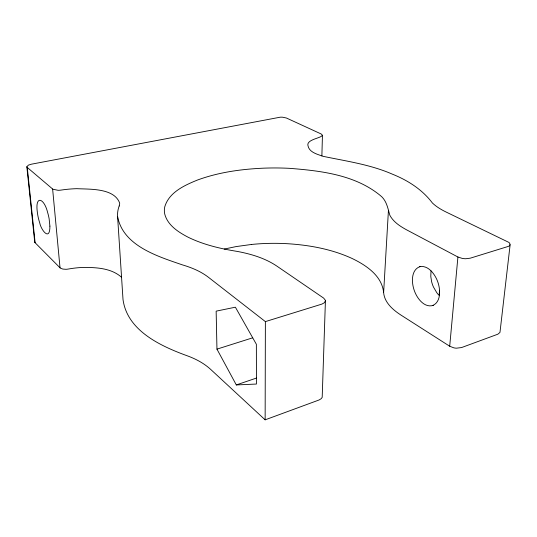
<?xml version="1.0" encoding="UTF-8"?>
<svg xmlns="http://www.w3.org/2000/svg" width="537" height="537" viewBox="0 0 537 537"><rect width="100%" height="100%" fill="white"/><g stroke="black" fill="none" stroke-linecap="round" stroke-linejoin="round"><path stroke-width="0.81" d="M34.71 241.952L26.85 166.765L28.401 165.121L31.495 164.174L280.193 117.2A19.721 19.721 0 0 1 282.61 117.214L286.396 118.006L321.28 134.028C326.516 137.855 306.009 138.465 307.956 145.628C309.164 152.441 317.555 154.314 323.113 156.321C346.519 161.221 370.51 164.55 392.607 174.263C407.999 180.432 422.364 189.662 432.406 202.999C436.406 206.826 441.239 209.652 446.187 212.075L507.606 241.784C510.546 242.382 510.949 246.288 507.666 246.604L470.298 258.169L465.814 258.74A21.071 21.071 0 0 1 462.216 258.398L457.913 257.001L406.529 229.802C400.058 226.265 393.406 221.969 389.849 215.277C387.754 208.108 386.573 200.167 380.042 195.3C354.856 174.753 320.643 170.753 289.315 168.323A289.758 289.758 0 0 0 263.513 168.175C241.1 169.155 218.539 172.283 197.401 180.063C184.493 185.325 169.048 192.28 164.765 206.805A16.822 16.822 0 0 0 164.745 214.095C167.685 225.345 178.385 232.125 188.057 237.186C203.53 244.765 220.465 248.705 237.388 251.437C251.128 254.028 264.916 258.116 276.636 265.949L323.663 298.109L325.368 300.27A2.135 2.135 0 0 1 325.422 300.794L322.193 397.353L321.166 398.709L319.072 399.978L265.144 419.833L265.379 321.609L208.343 277.206C200.67 271.306 191.581 267.58 182.358 264.862C157.878 256.411 122.859 245.886 117.576 216.391A24.977 24.977 0 0 1 119.194 205.993M321.878 155.952L322.448 135.217M510.143 244.59L500.021 331.98A1.873 1.873 0 0 1 499.887 332.497L497.859 334.195L461.545 347.567L456.376 348.184A16.976 16.976 0 0 1 453.792 347.828L449.697 346.224L400.797 314.977C392.916 309.822 384.512 302.626 383.626 292.605L388.432 210.417M439.185 294.518L439.548 290.295M325.422 300.794L324.341 302.761L321.885 304.103L265.379 321.609M449.697 346.224L457.913 257.001M431.03 270.876L430.781 276.441L431.634 281.764A32.052 32.052 0 0 0 433.466 287.026L436.769 292.672A23.937 23.937 0 0 0 439.367 295.618M432.641 305.566C440.3 302.297 440.427 292.081 438.736 285.134A33.307 33.307 0 0 0 436.574 278.951C433.742 273.058 428.593 266.345 421.391 266.446A7.84 7.84 0 0 0 419.605 266.768C411.671 269.93 411.597 280.529 413.389 287.55A33.354 33.354 0 0 0 415.229 292.887C418.182 299.68 425.089 308.157 433.419 305.305M236.314 384.935L256.444 384.042L256.364 344.271L235.387 307.198L216.149 311.151L216.955 349.137L236.314 384.935L256.438 378.068M216.955 349.137L252.705 337.807M419.605 266.768L420.39 266.533M224.285 249.061L236.085 246.584L251.491 244.463M121.563 277.28C111.34 268.111 96.385 267.392 83.342 267.426A103.252 103.252 0 0 0 70.797 268.628L68.394 269.03A16.828 16.828 0 0 1 65.923 269.299L62.816 269.071L60.272 268.057L35.12 242.737L27.259 167.443L52.874 189.219L58.043 190.293A20.889 20.889 0 0 0 61.278 190.058L63.775 189.709A128.779 128.779 0 0 1 76.804 188.675C89.907 189.366 114.072 187.943 119.644 203.033A7.129 7.129 0 0 1 119.167 205.98M265.144 419.833L210.598 369.335C203.496 362.811 194.716 358.387 185.668 355.226C159.704 345.64 127.128 330.268 123.013 299.505L117.576 216.391M383.626 292.605C381.995 275.743 366.086 265.211 352.124 258.492C332.148 249.289 310.178 245.194 288.342 243.764A229.48 229.48 0 0 0 251.491 244.456M52.626 189.037L60.03 267.842M27.266 167.423A1.101 1.101 0 0 1 26.823 166.772M35.127 242.724A1.356 1.356 0 0 1 34.697 241.952M49.894 226.131C50.042 241.764 41.161 230.158 39.745 222.976A56.539 56.539 0 0 1 37.355 212.357C34.851 194.629 44.135 198.012 47.618 212.43A58.11 58.11 0 0 1 49.142 218.861L49.894 226.131"/></g></svg>
